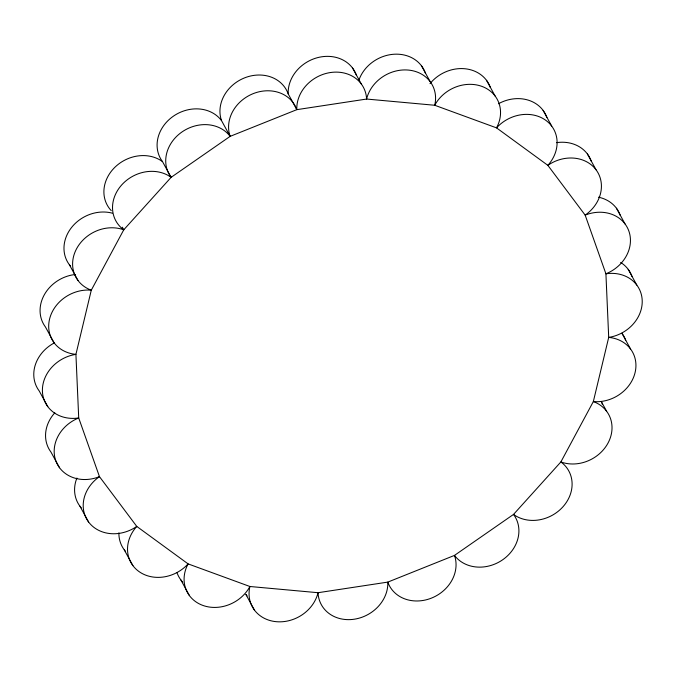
<?xml version="1.0" encoding="UTF-8"?>
<svg xmlns="http://www.w3.org/2000/svg" width="676" height="676" viewBox="0 0 676 676"><rect width="100%" height="100%" fill="white"/><g stroke="black" fill="none" stroke-linecap="round" stroke-linejoin="round"><path stroke-width="1.01" d="M596.021 169.735A36.005 31.02 -28.7 0 0 547.856 165.341A36.005 31.02 -28.7 0 0 545.878 120.379A36.005 31.02 -28.7 0 0 496.539 127.874A36.005 31.02 -28.7 0 0 481.87 86.376A36.005 31.02 -28.7 0 0 434.719 105.262A36.005 31.02 -28.7 0 0 408.338 70.067A36.005 31.02 -28.7 0 0 366.595 99.051A36.005 31.02 -28.7 0 0 330.319 72.552A36.005 31.02 -28.7 0 0 296.823 109.656A36.005 31.02 -28.7 0 0 253.111 93.668A36.005 31.02 -28.7 0 0 230.144 136.358A36.005 31.02 -28.7 0 0 181.979 131.964A36.005 31.02 -28.7 0 0 171.121 177.34A36.005 31.02 -28.7 0 0 121.781 184.844A36.005 31.02 -28.7 0 0 123.75 229.815L91.285 290.19L75.923 354.368L78.712 417.962L99.465 476.639L136.772 526.418L188.089 563.885L249.909 586.498L318.033 592.708L387.804 582.104L454.483 555.402L513.515 514.419L560.877 461.945L593.342 401.569L608.704 337.392L605.916 273.797L585.163 215.12L547.856 165.341L496.539 127.874L434.719 105.262L366.595 99.051L296.823 109.656L230.144 136.358L171.121 177.34L123.75 229.815A36.005 31.02 -28.7 0 0 76.608 248.692A36.005 31.02 -28.7 0 0 91.285 290.19A36.005 31.02 -28.7 0 0 49.542 319.173A36.005 31.02 -28.7 0 0 75.923 354.368A36.005 31.02 -28.7 0 0 42.427 391.463A36.005 31.02 -28.7 0 0 78.712 417.962A36.005 31.02 -28.7 0 0 55.753 460.652A36.005 31.02 -28.7 0 0 99.465 476.639A36.005 31.02 -28.7 0 0 88.607 522.024A36.005 31.02 -28.7 0 0 136.772 526.418A36.005 31.02 -28.7 0 0 138.749 571.381A36.005 31.02 -28.7 0 0 188.089 563.885A36.005 31.02 -28.7 0 0 202.758 605.383A36.005 31.02 -28.7 0 0 249.909 586.498A36.005 31.02 -28.7 0 0 276.29 621.692A36.005 31.02 -28.7 0 0 318.033 592.708A36.005 31.02 -28.7 0 0 354.308 619.208A36.005 31.02 -28.7 0 0 387.804 582.104A36.005 31.02 -28.7 0 0 431.516 598.091A36.005 31.02 -28.7 0 0 454.483 555.402A36.005 31.02 -28.7 0 0 502.648 559.796A36.005 31.02 -28.7 0 0 513.515 514.419A36.005 31.02 -28.7 0 0 562.846 506.915A36.005 31.02 -28.7 0 0 560.877 461.945A36.005 31.02 -28.7 0 0 608.02 443.067A36.005 31.02 -28.7 0 0 593.342 401.569A36.005 31.02 -28.7 0 0 635.085 372.586A36.005 31.02 -28.7 0 0 608.704 337.392A36.005 31.02 -28.7 0 0 642.2 300.296A36.005 31.02 -28.7 0 0 605.916 273.797A36.005 31.02 -28.7 0 0 628.874 231.107A36.005 31.02 -28.7 0 0 585.163 215.12A36.005 31.02 -28.7 0 0 596.021 169.735L587.393 153.976M616.428 208.208L625.055 223.967M543.09 110.357L551.717 126.116M628.198 269.344L636.826 285.103M486.517 80.317L495.145 96.076M630.539 348.993L621.912 333.234A36.005 31.02 -28.7 0 1 625.739 340.366M421.545 65.902L430.173 81.661M601.353 401.637L606.625 411.27M352.602 68.099L361.229 83.858M230.144 136.358L221.517 120.598A36.005 31.02 -28.7 0 1 244.484 77.909A36.005 31.02 -28.7 0 1 288.196 93.896L296.341 108.777M221.517 120.598A36.005 31.02 -28.7 0 0 173.352 116.204A36.005 31.02 -28.7 0 0 162.485 161.581L171.121 177.34M122.314 227.187L123.75 229.815M69.374 264.73L78.002 280.489M254.455 610.098L245.827 594.339A36.005 31.02 -28.7 0 0 247.103 595.911M54.088 342.766L45.461 327.007A36.005 31.02 -28.7 0 1 44.548 294.347A36.005 31.02 -28.7 0 1 75.602 274.464M180.855 579.923L189.483 595.683M47.802 406.656L39.174 390.897A36.005 31.02 -28.7 0 1 54.511 342.808M124.283 549.884L132.91 565.643M59.572 467.792L50.945 452.033A36.005 31.02 -28.7 0 1 54.807 412.808M79.979 506.265L88.607 522.024M125.567 551.455A36.005 31.02 -28.7 0 1 118.891 532.849M81.255 507.837A36.005 31.02 -28.7 0 1 76.903 478.042M70.65 266.31A36.005 31.02 -28.7 0 1 71.504 227.559A36.005 31.02 -28.7 0 1 112.377 213.185M111.261 210.65A36.005 31.02 -28.7 0 1 115.174 166.997A36.005 31.02 -28.7 0 1 162.485 161.581M288.196 93.896A36.005 31.02 -28.7 0 1 317.145 57.756A36.005 31.02 -28.7 0 1 356.421 75.239M358.77 80.512A36.005 31.02 -28.7 0 1 392.156 54.401A36.005 31.02 -28.7 0 1 425.373 73.042M430.02 83.621A36.005 31.02 -28.7 0 1 463.694 68.648A36.005 31.02 -28.7 0 1 490.337 87.457M498.465 103.758A36.005 31.02 -28.7 0 1 546.909 117.497M556.483 142.67A36.005 31.02 -28.7 0 1 591.221 161.116M598.488 197.189A36.005 31.02 -28.7 0 1 620.247 215.348M620.644 262.44A36.005 31.02 -28.7 0 1 632.026 276.484M601.817 402.642A36.005 31.02 -28.7 0 1 602.426 404.586M182.824 582.256A36.005 31.02 -28.7 0 1 177.028 572.783"/></g></svg>
